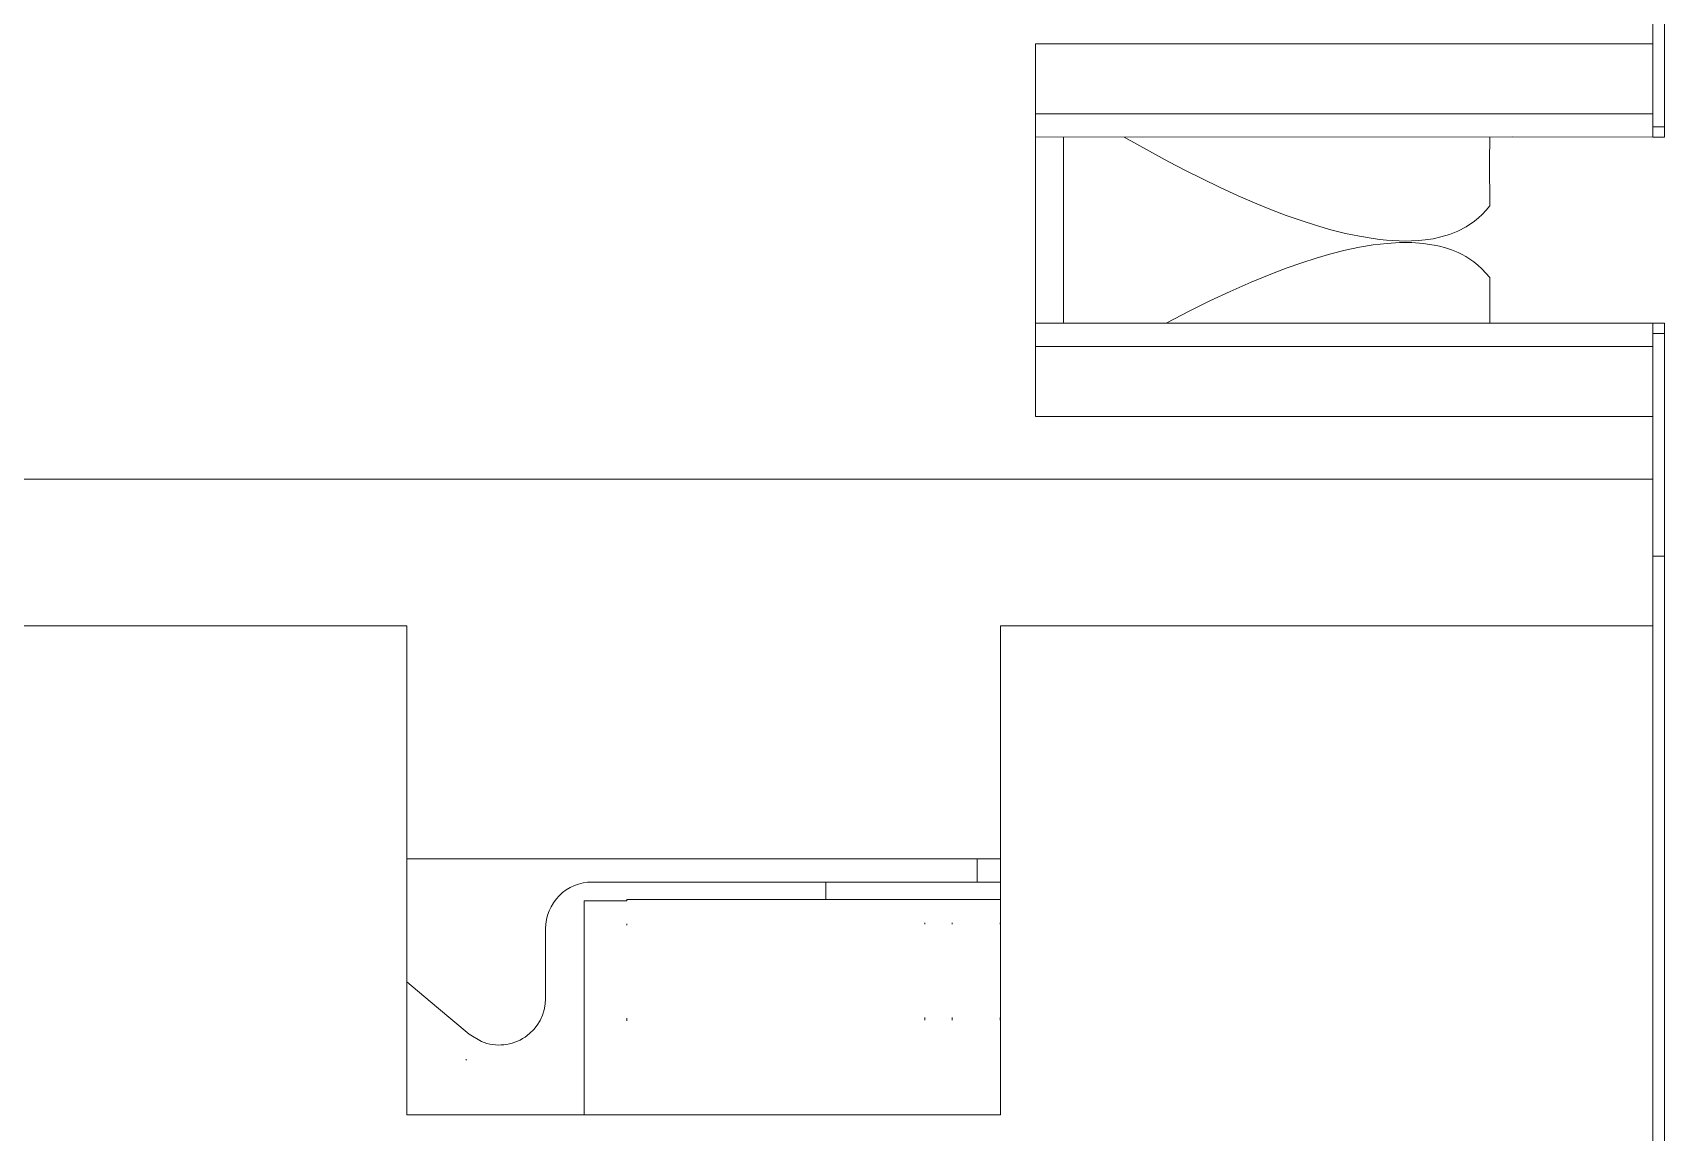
# Model space of a CAD drawing. Header units: inches. Extents: x 17 to 3130, y 15 to 659.
# Drawn here: x 1134.81 to 1141.81, y 190.91 to 195.63 of the extents above; entities that cross this region are included whole.
import ezdxf

# ---------------------------------------------------------------- set-up
doc = ezdxf.new("R2010")
doc.units = ezdxf.units.IN
doc.header["$MEASUREMENT"] = 0
doc.layers.add('Ebene 1', color=7, linetype='Continuous')

msp = doc.modelspace()

# ---------------------------------------------------------------- linework, layer by layer
at = {"layer": 'Ebene 1', "lineweight": 9}
for points in [[(1141.76414, 201.60524), (1141.76414, 201.60524), (1141.76414, 195.58024), (1141.76414, 195.58024)], [(1141.81424, 195.22394), (1141.81424, 195.22394), (1141.81414, 196.38014), (1141.81414, 196.38014)], [(1139.11414, 195.58024), (1139.11414, 195.58024), (1139.11414, 195.58024), (1139.11414, 195.58024)], [(1139.11414, 195.58024), (1139.11414, 195.58024), (1139.11414, 193.98024), (1139.11414, 193.98024)], [(1139.11414, 195.58024), (1139.11414, 195.58024), (1139.11414, 195.58024), (1139.11414, 195.58024)], [(1141.76414, 195.58024), (1141.76414, 195.58024), (1139.11414, 195.58024), (1139.11414, 195.58024)], [(1141.76414, 195.58024), (1141.76414, 195.58024), (1141.76414, 195.58024), (1141.76414, 195.58024)], [(1141.76414, 195.28014), (1141.76414, 195.28014), (1141.76414, 195.58024), (1141.76414, 195.58024)], [(1139.11404, 195.28014), (1139.11404, 195.28014), (1139.11404, 195.28014), (1139.11404, 195.28014)], [(1141.76414, 195.28014), (1141.76414, 195.28014), (1139.11404, 195.28014), (1139.11404, 195.28014)], [(1141.76414, 195.28014), (1141.76414, 195.28014), (1141.76414, 195.28014), (1141.76414, 195.28014)], [(1141.76414, 195.18014), (1141.76414, 195.18014), (1141.76414, 195.28014), (1141.76414, 195.28014)], [(1141.76414, 195.22394), (1141.76414, 195.22394), (1141.76414, 195.22394), (1141.76414, 195.22394)], [(1141.76414, 195.22394), (1141.76414, 195.22394), (1141.81424, 195.22394), (1141.81424, 195.22394)], [(1141.81424, 195.22394), (1141.81424, 195.22394), (1141.81414, 195.18014), (1141.81414, 195.18014)], [(1141.81424, 195.22394), (1141.81424, 195.22394), (1141.81424, 195.22394), (1141.81424, 195.22394)], [(1141.16414, 195.18024), (1141.16414, 195.18024), (1139.11414, 195.18014), (1139.11414, 195.18014)], [(1139.11414, 195.18014), (1139.11414, 195.18014), (1139.11414, 195.18014), (1139.11414, 195.18014)], [(1139.23414, 195.18014), (1139.23414, 195.18014), (1139.23414, 195.18014), (1139.23414, 195.18014)], [(1139.23414, 194.38024), (1139.23414, 194.38024), (1139.23414, 195.18014), (1139.23414, 195.18014)], [(1141.16414, 195.18024), (1141.16414, 195.18024), (1141.16414, 195.18024), (1141.16414, 195.18024)], [(1141.76414, 195.18014), (1141.76414, 195.18014), (1141.16414, 195.18024), (1141.16414, 195.18024)], [(1141.76414, 195.18014), (1141.76414, 195.18014), (1141.76414, 195.18014), (1141.76414, 195.18014)], [(1141.81414, 195.18014), (1141.81414, 195.18014), (1141.76414, 195.18014), (1141.76414, 195.18014)], [(1139.11414, 194.38024), (1139.11414, 194.38024), (1139.11414, 194.38024), (1139.11414, 194.38024)], [(1141.16414, 194.38024), (1141.16414, 194.38024), (1139.11414, 194.38024), (1139.11414, 194.38024)], [(1141.16414, 194.38024), (1141.16414, 194.38024), (1141.16414, 194.38024), (1141.16414, 194.38024)], [(1141.76424, 194.38024), (1141.76424, 194.38024), (1141.16414, 194.38024), (1141.16414, 194.38024)], [(1141.76424, 194.38024), (1141.76424, 194.38024), (1141.76414, 194.28014), (1141.76414, 194.28014)], [(1141.76424, 194.38024), (1141.76424, 194.38024), (1141.76424, 194.38024), (1141.76424, 194.38024)], [(1141.76424, 194.38024), (1141.76424, 194.38024), (1141.76424, 194.38024), (1141.76424, 194.38024)], [(1141.76424, 194.38024), (1141.76424, 194.38024), (1141.81414, 194.38024), (1141.81414, 194.38024)], [(1141.81414, 194.38024), (1141.81414, 194.38024), (1141.81414, 194.38024), (1141.81414, 194.38024)], [(1141.81414, 194.38024), (1141.81414, 194.38024), (1141.81414, 194.33644), (1141.81414, 194.33644)], [(1141.81414, 194.33644), (1141.81414, 194.33644), (1141.76414, 194.33634), (1141.76414, 194.33634)], [(1141.76414, 194.33634), (1141.76414, 194.33634), (1141.76414, 194.33634), (1141.76414, 194.33634)], [(1141.81414, 194.33644), (1141.81414, 194.33644), (1141.81414, 194.33644), (1141.81414, 194.33644)], [(1141.81414, 193.38024), (1141.81414, 193.38024), (1141.81414, 194.33644), (1141.81414, 194.33644)], [(1139.11414, 194.28024), (1139.11414, 194.28024), (1139.11414, 194.28024), (1139.11414, 194.28024)], [(1141.76414, 194.28014), (1141.76414, 194.28014), (1139.11414, 194.28024), (1139.11414, 194.28024)], [(1141.76414, 194.28014), (1141.76414, 194.28014), (1141.76414, 194.28014), (1141.76414, 194.28014)], [(1141.76414, 193.98024), (1141.76414, 193.98024), (1141.76414, 194.28014), (1141.76414, 194.28014)], [(1139.11414, 193.98024), (1139.11414, 193.98024), (1139.11414, 193.98024), (1139.11414, 193.98024)], [(1141.76414, 193.98024), (1141.76414, 193.98024), (1139.11414, 193.98024), (1139.11414, 193.98024)], [(1141.76414, 193.98024), (1141.76414, 193.98024), (1141.76414, 193.98024), (1141.76414, 193.98024)], [(1141.76414, 193.98024), (1141.76414, 193.98024), (1141.76414, 193.71084), (1141.76414, 193.71084)], [(1141.76414, 193.71084), (1141.76414, 193.71084), (1129.86414, 193.71084), (1129.86414, 193.71084)], [(1141.76414, 193.71084), (1141.76414, 193.71084), (1141.76414, 193.71084), (1141.76414, 193.71084)], [(1141.76414, 193.08014), (1141.76414, 193.08014), (1141.76414, 193.71084), (1141.76414, 193.71084)], [(1141.76414, 193.38024), (1141.76414, 193.38024), (1141.76414, 193.38024), (1141.76414, 193.38024)], [(1141.76414, 193.38024), (1141.76414, 193.38024), (1141.81414, 193.38024), (1141.81414, 193.38024)], [(1141.81414, 193.38024), (1141.81414, 193.38024), (1141.81414, 193.38024), (1141.81414, 193.38024)], [(1141.81414, 193.38024), (1141.81414, 193.38024), (1141.81414, 187.43024), (1141.81414, 187.43024)], [(1136.41414, 193.08014), (1136.41414, 193.08014), (1133.76404, 193.08014), (1133.76404, 193.08014)], [(1136.41414, 193.08014), (1136.41414, 193.08014), (1136.41414, 193.08014), (1136.41414, 193.08014)], [(1136.41414, 190.98014), (1136.41414, 190.98014), (1136.41414, 193.08014), (1136.41414, 193.08014)], [(1138.96414, 193.08024), (1138.96414, 193.08024), (1138.96414, 193.08024), (1138.96414, 193.08024)], [(1141.76414, 193.08014), (1141.76414, 193.08014), (1138.96414, 193.08024), (1138.96414, 193.08024)], [(1138.96414, 193.08024), (1138.96414, 193.08024), (1138.96414, 193.08024), (1138.96414, 193.08024)], [(1138.96414, 190.98024), (1138.96414, 190.98024), (1138.96414, 193.08024), (1138.96414, 193.08024)], [(1141.76404, 171.98004), (1141.76404, 171.98004), (1141.76414, 193.08014), (1141.76414, 193.08014)], [(1141.76414, 193.08014), (1141.76414, 193.08014), (1141.76414, 193.08014), (1141.76414, 193.08014)], [(1136.41414, 192.08024), (1136.41414, 192.08024), (1136.41414, 192.08024), (1136.41414, 192.08024)], [(1138.96414, 192.08024), (1138.96414, 192.08024), (1136.41414, 192.08024), (1136.41414, 192.08024)], [(1138.86414, 192.08014), (1138.86414, 192.08014), (1138.86414, 192.08014), (1138.86414, 192.08014)], [(1138.86414, 191.98014), (1138.86414, 191.98014), (1138.86414, 192.08014), (1138.86414, 192.08014)], [(1138.96414, 190.98024), (1138.96414, 190.98024), (1136.41414, 190.98014), (1136.41414, 190.98014)], [(1136.41414, 190.98014), (1136.41414, 190.98014), (1136.41414, 190.98014), (1136.41414, 190.98014)]]:
    msp.add_open_spline(points, degree=3, dxfattribs=at)
at = {"layer": 'Ebene 1', "color": 30, "lineweight": 9}
for points in [[(1139.49444, 195.17994), (1139.49444, 195.17994), (1139.49444, 195.17994), (1139.49444, 195.17994)], [(1139.49444, 195.17994), (1139.49444, 195.17994), (1139.61654, 195.11144), (1139.61654, 195.11144)], [(1141.06414, 195.18064), (1141.06414, 195.18064), (1141.06404, 195.07324), (1141.06404, 195.07324)], [(1141.06414, 195.18064), (1141.06414, 195.18064), (1141.06414, 195.18064), (1141.06414, 195.18064)], [(1139.61654, 195.11144), (1139.61654, 195.11144), (1139.61654, 195.11144), (1139.61654, 195.11144)], [(1139.61654, 195.11144), (1139.61654, 195.11144), (1139.68684, 195.07354), (1139.68684, 195.07354)], [(1139.68684, 195.07354), (1139.68684, 195.07354), (1139.68684, 195.07354), (1139.68684, 195.07354)], [(1139.68684, 195.07354), (1139.68684, 195.07354), (1139.75764, 195.03674), (1139.75764, 195.03674)], [(1141.06404, 195.07324), (1141.06404, 195.07324), (1141.06404, 195.07324), (1141.06404, 195.07324)], [(1141.06404, 195.07324), (1141.06404, 195.07324), (1141.06414, 194.88424), (1141.06414, 194.88424)], [(1139.75764, 195.03674), (1139.75764, 195.03674), (1139.75764, 195.03674), (1139.75764, 195.03674)], [(1139.75764, 195.03674), (1139.75764, 195.03674), (1139.83054, 194.99994), (1139.83054, 194.99994)], [(1139.83054, 194.99994), (1139.83054, 194.99994), (1139.83054, 194.99994), (1139.83054, 194.99994)], [(1139.83054, 194.99994), (1139.83054, 194.99994), (1139.90424, 194.96454), (1139.90424, 194.96454)], [(1139.90424, 194.96454), (1139.90424, 194.96454), (1139.90424, 194.96454), (1139.90424, 194.96454)], [(1139.90424, 194.96454), (1139.90424, 194.96454), (1139.98384, 194.92804), (1139.98384, 194.92804)], [(1139.98384, 194.92804), (1139.98384, 194.92804), (1139.98384, 194.92804), (1139.98384, 194.92804)], [(1139.98384, 194.92804), (1139.98384, 194.92804), (1140.06434, 194.89334), (1140.06434, 194.89334)], [(1140.06434, 194.89334), (1140.06434, 194.89334), (1140.06434, 194.89334), (1140.06434, 194.89334)], [(1140.06434, 194.89334), (1140.06434, 194.89334), (1140.12734, 194.86784), (1140.12734, 194.86784)], [(1140.12734, 194.86784), (1140.12734, 194.86784), (1140.12734, 194.86784), (1140.12734, 194.86784)], [(1140.12734, 194.86784), (1140.12734, 194.86784), (1140.19094, 194.84354), (1140.19094, 194.84354)], [(1141.03234, 194.84784), (1141.03234, 194.84784), (1141.04894, 194.86544), (1141.04894, 194.86544)], [(1141.04894, 194.86544), (1141.04894, 194.86544), (1141.06414, 194.88414), (1141.06414, 194.88414)], [(1140.19094, 194.84354), (1140.19094, 194.84354), (1140.19094, 194.84354), (1140.19094, 194.84354)], [(1140.19094, 194.84354), (1140.19094, 194.84354), (1140.25534, 194.82084), (1140.25534, 194.82084)], [(1140.25534, 194.82084), (1140.25534, 194.82084), (1140.25534, 194.82084), (1140.25534, 194.82084)], [(1140.25534, 194.82084), (1140.25534, 194.82084), (1140.32034, 194.79984), (1140.32034, 194.79984)], [(1140.32034, 194.79984), (1140.32034, 194.79984), (1140.32034, 194.79984), (1140.32034, 194.79984)], [(1140.32034, 194.79984), (1140.32034, 194.79984), (1140.38254, 194.78204), (1140.38254, 194.78204)], [(1140.92674, 194.77564), (1140.92674, 194.77564), (1140.96374, 194.79484), (1140.96374, 194.79484)], [(1140.96374, 194.79484), (1140.96374, 194.79484), (1140.99844, 194.81824), (1140.99844, 194.81824)], [(1140.99844, 194.81824), (1140.99844, 194.81824), (1141.01584, 194.83244), (1141.01584, 194.83244)], [(1141.01584, 194.83244), (1141.01584, 194.83244), (1141.03234, 194.84784), (1141.03234, 194.84784)], [(1140.38254, 194.78204), (1140.38254, 194.78204), (1140.38254, 194.78204), (1140.38254, 194.78204)], [(1140.38254, 194.78204), (1140.38254, 194.78204), (1140.44554, 194.76624), (1140.44554, 194.76624)], [(1140.44554, 194.76624), (1140.44554, 194.76624), (1140.44554, 194.76624), (1140.44554, 194.76624)], [(1140.44554, 194.76624), (1140.44554, 194.76624), (1140.50464, 194.75364), (1140.50464, 194.75364)], [(1140.50464, 194.75364), (1140.50464, 194.75364), (1140.50464, 194.75364), (1140.50464, 194.75364)], [(1140.50464, 194.75364), (1140.50464, 194.75364), (1140.56434, 194.74364), (1140.56434, 194.74364)], [(1140.56434, 194.71664), (1140.56434, 194.71664), (1140.50534, 194.70684), (1140.50534, 194.70684)], [(1140.56434, 194.74364), (1140.56434, 194.74364), (1140.56434, 194.74364), (1140.56434, 194.74364)], [(1140.56434, 194.74364), (1140.56434, 194.74364), (1140.59254, 194.74014), (1140.59254, 194.74014)], [(1140.62354, 194.72344), (1140.62354, 194.72344), (1140.56434, 194.71664), (1140.56434, 194.71664)], [(1140.59254, 194.74014), (1140.59254, 194.74014), (1140.59254, 194.74014), (1140.59254, 194.74014)], [(1140.59254, 194.74014), (1140.59254, 194.74014), (1140.62084, 194.73714), (1140.62084, 194.73714)], [(1140.62084, 194.73714), (1140.62084, 194.73714), (1140.62084, 194.73714), (1140.62084, 194.73714)], [(1140.62084, 194.73714), (1140.62084, 194.73714), (1140.64814, 194.73504), (1140.64814, 194.73504)], [(1140.67694, 194.72664), (1140.67694, 194.72664), (1140.62354, 194.72344), (1140.62354, 194.72344)], [(1140.64814, 194.73504), (1140.64814, 194.73504), (1140.64814, 194.73504), (1140.64814, 194.73504)], [(1140.64814, 194.73504), (1140.64814, 194.73504), (1140.67544, 194.73364), (1140.67544, 194.73364)], [(1140.67544, 194.73364), (1140.67544, 194.73364), (1140.67544, 194.73364), (1140.67544, 194.73364)], [(1140.67544, 194.73364), (1140.67544, 194.73364), (1140.70194, 194.73324), (1140.70194, 194.73324)], [(1140.67694, 194.72664), (1140.67694, 194.72664), (1140.67694, 194.72664), (1140.67694, 194.72664)], [(1140.73044, 194.72664), (1140.73044, 194.72664), (1140.67694, 194.72664), (1140.67694, 194.72664)], [(1140.70194, 194.73324), (1140.70194, 194.73324), (1140.72824, 194.73364), (1140.72824, 194.73364)], [(1140.72824, 194.73364), (1140.72824, 194.73364), (1140.75784, 194.73524), (1140.75784, 194.73524)], [(1140.73044, 194.72664), (1140.73044, 194.72664), (1140.73044, 194.72664), (1140.73044, 194.72664)], [(1140.77814, 194.72304), (1140.77814, 194.72304), (1140.73044, 194.72664), (1140.73044, 194.72664)], [(1140.75784, 194.73524), (1140.75784, 194.73524), (1140.78734, 194.73824), (1140.78734, 194.73824)], [(1140.77814, 194.72304), (1140.77814, 194.72304), (1140.77814, 194.72304), (1140.77814, 194.72304)], [(1140.82544, 194.71604), (1140.82544, 194.71604), (1140.77814, 194.72304), (1140.77814, 194.72304)], [(1140.78734, 194.73824), (1140.78734, 194.73824), (1140.82124, 194.74344), (1140.82124, 194.74344)], [(1140.82124, 194.74344), (1140.82124, 194.74344), (1140.85484, 194.75074), (1140.85484, 194.75074)], [(1140.82544, 194.71604), (1140.82544, 194.71604), (1140.82544, 194.71604), (1140.82544, 194.71604)], [(1140.84824, 194.71104), (1140.84824, 194.71104), (1140.82544, 194.71604), (1140.82544, 194.71604)], [(1140.85484, 194.75074), (1140.85484, 194.75074), (1140.89134, 194.76164), (1140.89134, 194.76164)], [(1140.89134, 194.76164), (1140.89134, 194.76164), (1140.92674, 194.77564), (1140.92674, 194.77564)], [(1140.31914, 194.66004), (1140.31914, 194.66004), (1140.25684, 194.64004), (1140.25684, 194.64004)], [(1140.38194, 194.67824), (1140.38194, 194.67824), (1140.31914, 194.66004), (1140.31914, 194.66004)], [(1140.44334, 194.69384), (1140.44334, 194.69384), (1140.38194, 194.67824), (1140.38194, 194.67824)], [(1140.50534, 194.70684), (1140.50534, 194.70684), (1140.44334, 194.69384), (1140.44334, 194.69384)], [(1140.84824, 194.71104), (1140.84824, 194.71104), (1140.84824, 194.71104), (1140.84824, 194.71104)], [(1140.87074, 194.70524), (1140.87074, 194.70524), (1140.84824, 194.71104), (1140.84824, 194.71104)], [(1140.87074, 194.70524), (1140.87074, 194.70524), (1140.87074, 194.70524), (1140.87074, 194.70524)], [(1140.90004, 194.69544), (1140.90004, 194.69544), (1140.87074, 194.70524), (1140.87074, 194.70524)], [(1140.90004, 194.69544), (1140.90004, 194.69544), (1140.90004, 194.69544), (1140.90004, 194.69544)], [(1140.92864, 194.68364), (1140.92864, 194.68364), (1140.90004, 194.69544), (1140.90004, 194.69544)], [(1140.92864, 194.68364), (1140.92864, 194.68364), (1140.92864, 194.68364), (1140.92864, 194.68364)], [(1140.94544, 194.67564), (1140.94544, 194.67564), (1140.92864, 194.68364), (1140.92864, 194.68364)], [(1140.94544, 194.67564), (1140.94544, 194.67564), (1140.94544, 194.67564), (1140.94544, 194.67564)], [(1140.96164, 194.66654), (1140.96164, 194.66654), (1140.94544, 194.67564), (1140.94544, 194.67564)], [(1140.96164, 194.66654), (1140.96164, 194.66654), (1140.96164, 194.66654), (1140.96164, 194.66654)], [(1140.97924, 194.65574), (1140.97924, 194.65574), (1140.96164, 194.66654), (1140.96164, 194.66654)], [(1140.97924, 194.65574), (1140.97924, 194.65574), (1140.97924, 194.65574), (1140.97924, 194.65574)], [(1140.99614, 194.64384), (1140.99614, 194.64384), (1140.97924, 194.65574), (1140.97924, 194.65574)], [(1140.99614, 194.64384), (1140.99614, 194.64384), (1140.99614, 194.64384), (1140.99614, 194.64384)], [(1141.01394, 194.62954), (1141.01394, 194.62954), (1140.99614, 194.64384), (1140.99614, 194.64384)], [(1140.13194, 194.59444), (1140.13194, 194.59444), (1140.04004, 194.55684), (1140.04004, 194.55684)], [(1140.19404, 194.61804), (1140.19404, 194.61804), (1140.13194, 194.59444), (1140.13194, 194.59444)], [(1140.25684, 194.64004), (1140.25684, 194.64004), (1140.19404, 194.61804), (1140.19404, 194.61804)], [(1141.01394, 194.62954), (1141.01394, 194.62954), (1141.01394, 194.62954), (1141.01394, 194.62954)], [(1141.03064, 194.61414), (1141.03064, 194.61414), (1141.01394, 194.62954), (1141.01394, 194.62954)], [(1141.03064, 194.61414), (1141.03064, 194.61414), (1141.03064, 194.61414), (1141.03064, 194.61414)], [(1141.04804, 194.59584), (1141.04804, 194.59584), (1141.03064, 194.61414), (1141.03064, 194.61414)], [(1141.04804, 194.59584), (1141.04804, 194.59584), (1141.04804, 194.59584), (1141.04804, 194.59584)], [(1141.06414, 194.57624), (1141.06414, 194.57624), (1141.04804, 194.59584), (1141.04804, 194.59584)], [(1141.06414, 194.57614), (1141.06414, 194.57614), (1141.06414, 194.57614), (1141.06414, 194.57614)], [(1141.06414, 194.52904), (1141.06414, 194.52904), (1141.06414, 194.57614), (1141.06414, 194.57614)], [(1139.94934, 194.51684), (1139.94934, 194.51684), (1139.86284, 194.47614), (1139.86284, 194.47614)], [(1140.04004, 194.55684), (1140.04004, 194.55684), (1139.94934, 194.51684), (1139.94934, 194.51684)], [(1141.06414, 194.52904), (1141.06414, 194.52904), (1141.06414, 194.52904), (1141.06414, 194.52904)], [(1141.06414, 194.38724), (1141.06414, 194.38724), (1141.06414, 194.52904), (1141.06414, 194.52904)], [(1139.77714, 194.43364), (1139.77714, 194.43364), (1139.67544, 194.38064), (1139.67544, 194.38064)], [(1139.86284, 194.47614), (1139.86284, 194.47614), (1139.77714, 194.43364), (1139.77714, 194.43364)], [(1141.06414, 194.38724), (1141.06414, 194.38724), (1141.06414, 194.38724), (1141.06414, 194.38724)], [(1141.06414, 194.37924), (1141.06414, 194.37924), (1141.06414, 194.38724), (1141.06414, 194.38724)], [(1137.21024, 191.98014), (1137.21024, 191.98014), (1137.21024, 191.98014), (1137.21024, 191.98014)], [(1137.21024, 191.98014), (1137.21024, 191.98014), (1137.91414, 191.98014), (1137.91414, 191.98014)], [(1137.91414, 191.98014), (1137.91414, 191.98014), (1137.91414, 191.98014), (1137.91414, 191.98014)], [(1137.91414, 191.98014), (1137.91414, 191.98014), (1138.12624, 191.98004), (1138.12624, 191.98004)], [(1138.12624, 191.98004), (1138.12624, 191.98004), (1138.21414, 191.98014), (1138.21414, 191.98014)], [(1138.12624, 191.98004), (1138.12624, 191.98004), (1138.12624, 191.98004), (1138.12624, 191.98004)], [(1138.21414, 191.98014), (1138.21414, 191.98014), (1138.21414, 191.98014), (1138.21414, 191.98014)], [(1138.26744, 191.98014), (1138.26744, 191.98014), (1138.21414, 191.98014), (1138.21414, 191.98014)], [(1138.21414, 191.98014), (1138.21414, 191.98014), (1138.21414, 191.98014), (1138.21414, 191.98014)], [(1138.21414, 191.90514), (1138.21414, 191.90514), (1138.21414, 191.98014), (1138.21414, 191.98014)], [(1138.26744, 191.98014), (1138.26744, 191.98014), (1138.26744, 191.98014), (1138.26744, 191.98014)], [(1138.41914, 191.98014), (1138.41914, 191.98014), (1138.26744, 191.98014), (1138.26744, 191.98014)], [(1138.41914, 191.98014), (1138.41914, 191.98014), (1138.41914, 191.98014), (1138.41914, 191.98014)], [(1138.64624, 191.98014), (1138.64624, 191.98014), (1138.41914, 191.98014), (1138.41914, 191.98014)], [(1138.91414, 191.98024), (1138.91414, 191.98024), (1138.64624, 191.98014), (1138.64624, 191.98014)], [(1138.64624, 191.98014), (1138.64624, 191.98014), (1138.64624, 191.98014), (1138.64624, 191.98014)], [(1138.91414, 191.98024), (1138.91414, 191.98024), (1138.91414, 191.98024), (1138.91414, 191.98024)], [(1138.96414, 191.98014), (1138.96414, 191.98014), (1138.91414, 191.98024), (1138.91414, 191.98024)], [(1137.01024, 191.78024), (1137.01024, 191.78024), (1137.01024, 191.78024), (1137.01024, 191.78024)], [(1137.01024, 191.48024), (1137.01024, 191.48024), (1137.01024, 191.78024), (1137.01024, 191.78024)], [(1136.41414, 191.55144), (1136.41414, 191.55144), (1136.41414, 191.55144), (1136.41414, 191.55144)], [(1136.41414, 191.55144), (1136.41414, 191.55144), (1136.54114, 191.44484), (1136.54114, 191.44484)], [(1136.54114, 191.44484), (1136.54114, 191.44484), (1136.54114, 191.44484), (1136.54114, 191.44484)], [(1136.54114, 191.44484), (1136.54114, 191.44484), (1136.68164, 191.32694), (1136.68164, 191.32694)], [(1136.68164, 191.32694), (1136.68164, 191.32694), (1136.68164, 191.32694), (1136.68164, 191.32694)], [(1136.68164, 191.32694), (1136.68164, 191.32694), (1136.73504, 191.29484), (1136.73504, 191.29484)]]:
    msp.add_open_spline(points, degree=3, dxfattribs=at)
for points in [[(1137.21024, 191.98014), (1137.15714, 191.98014), (1137.10644, 191.95904), (1137.06874, 191.92164), (1137.06874, 191.92164), (1137.03124, 191.88404), (1137.01024, 191.83324), (1137.01024, 191.78024)], [(1136.73504, 191.29484), (1136.79674, 191.26984), (1136.86674, 191.27724), (1136.92204, 191.31434), (1136.92204, 191.31434), (1136.97714, 191.35144), (1137.01024, 191.41364), (1137.01024, 191.48024)]]:
    msp.add_open_spline(points, degree=3, knots=[0, 0, 0, 0, 0.5, 0.5, 0.5, 0.5, 1, 1, 1, 1], dxfattribs=at)
at = {"layer": 'Ebene 1', "color": 253, "lineweight": 9}
for points in [[(1137.17544, 191.90014), (1137.17544, 191.90014), (1137.17544, 191.90014), (1137.17544, 191.90014)], [(1137.17544, 191.90014), (1137.17544, 191.90014), (1137.17544, 190.98014), (1137.17544, 190.98014)], [(1137.17544, 191.90014), (1137.17544, 191.90014), (1137.17544, 191.90014), (1137.17544, 191.90014)], [(1137.17544, 191.90014), (1137.17544, 191.90014), (1137.22314, 191.90014), (1137.22314, 191.90014)], [(1137.22314, 191.90014), (1137.22314, 191.90014), (1137.22314, 191.90014), (1137.22314, 191.90014)], [(1137.22314, 191.90014), (1137.22314, 191.90014), (1137.35864, 191.90014), (1137.35864, 191.90014)], [(1137.35864, 191.90514), (1137.35864, 191.90514), (1137.35864, 191.90514), (1137.35864, 191.90514)], [(1138.63874, 191.90514), (1138.63874, 191.90514), (1137.35864, 191.90514), (1137.35864, 191.90514)], [(1137.35864, 191.90514), (1137.35864, 191.90514), (1137.35864, 191.90514), (1137.35864, 191.90514)], [(1137.35864, 191.90514), (1137.35864, 191.90514), (1137.35864, 191.90014), (1137.35864, 191.90014)], [(1138.63874, 191.90514), (1138.63874, 191.90514), (1138.63874, 191.90514), (1138.63874, 191.90514)], [(1138.71574, 191.90514), (1138.71574, 191.90514), (1138.63874, 191.90514), (1138.63874, 191.90514)], [(1138.71574, 191.90514), (1138.71574, 191.90514), (1138.71574, 191.90514), (1138.71574, 191.90514)], [(1138.75614, 191.90514), (1138.75614, 191.90514), (1138.71574, 191.90514), (1138.71574, 191.90514)], [(1138.75614, 191.90514), (1138.75614, 191.90514), (1138.75614, 191.90514), (1138.75614, 191.90514)], [(1138.75614, 191.90514), (1138.75614, 191.90514), (1138.96184, 191.90514), (1138.96184, 191.90514)], [(1138.96184, 191.90514), (1138.96184, 191.90514), (1138.96184, 191.90514), (1138.96184, 191.90514)], [(1138.96184, 191.90514), (1138.96184, 191.90514), (1138.96294, 191.90514), (1138.96294, 191.90514)], [(1138.96294, 191.90514), (1138.96294, 191.90514), (1138.96294, 191.90514), (1138.96294, 191.90514)], [(1138.96294, 191.90514), (1138.96294, 191.90514), (1138.96414, 191.90514), (1138.96414, 191.90514)]]:
    msp.add_open_spline(points, degree=3, dxfattribs=at)
at = {"layer": 'Ebene 1', "color": 3, "lineweight": 9}
for points in [[(1137.35854, 191.80024), (1137.35854, 191.80024), (1137.35854, 191.80024), (1137.35854, 191.80024)], [(1137.35854, 191.80024), (1137.35854, 191.80024), (1137.35854, 191.79464), (1137.35854, 191.79464)], [(1138.63874, 191.80524), (1138.63874, 191.80524), (1138.63874, 191.80524), (1138.63874, 191.80524)], [(1138.63874, 191.80524), (1138.63874, 191.80524), (1138.63884, 191.79944), (1138.63884, 191.79944)], [(1138.75604, 191.80524), (1138.75604, 191.80524), (1138.75604, 191.80524), (1138.75604, 191.80524)], [(1138.75604, 191.80524), (1138.75604, 191.80524), (1138.75604, 191.79954), (1138.75604, 191.79954)], [(1138.96184, 191.80524), (1138.96184, 191.80524), (1138.96184, 191.80524), (1138.96184, 191.80524)], [(1138.96184, 191.80524), (1138.96184, 191.80524), (1138.96194, 191.79944), (1138.96194, 191.79944)], [(1137.35854, 191.39574), (1137.35854, 191.39574), (1137.35854, 191.39574), (1137.35854, 191.39574)], [(1137.35854, 191.39574), (1137.35854, 191.39574), (1137.35854, 191.38454), (1137.35854, 191.38454)], [(1138.63874, 191.39824), (1138.63874, 191.39824), (1138.63874, 191.39824), (1138.63874, 191.39824)], [(1138.63874, 191.39824), (1138.63874, 191.39824), (1138.63874, 191.38704), (1138.63874, 191.38704)], [(1138.75594, 191.39824), (1138.75594, 191.39824), (1138.75594, 191.39824), (1138.75594, 191.39824)], [(1138.75594, 191.39824), (1138.75594, 191.39824), (1138.75594, 191.38704), (1138.75594, 191.38704)], [(1138.96184, 191.39824), (1138.96184, 191.39824), (1138.96184, 191.39824), (1138.96184, 191.39824)], [(1138.96184, 191.39824), (1138.96184, 191.39824), (1138.96184, 191.38704), (1138.96184, 191.38704)], [(1136.67084, 191.21814), (1136.67084, 191.21814), (1136.66814, 191.21484), (1136.66814, 191.21484)]]:
    msp.add_open_spline(points, degree=3, dxfattribs=at)

doc.saveas('drawing.dxf')
